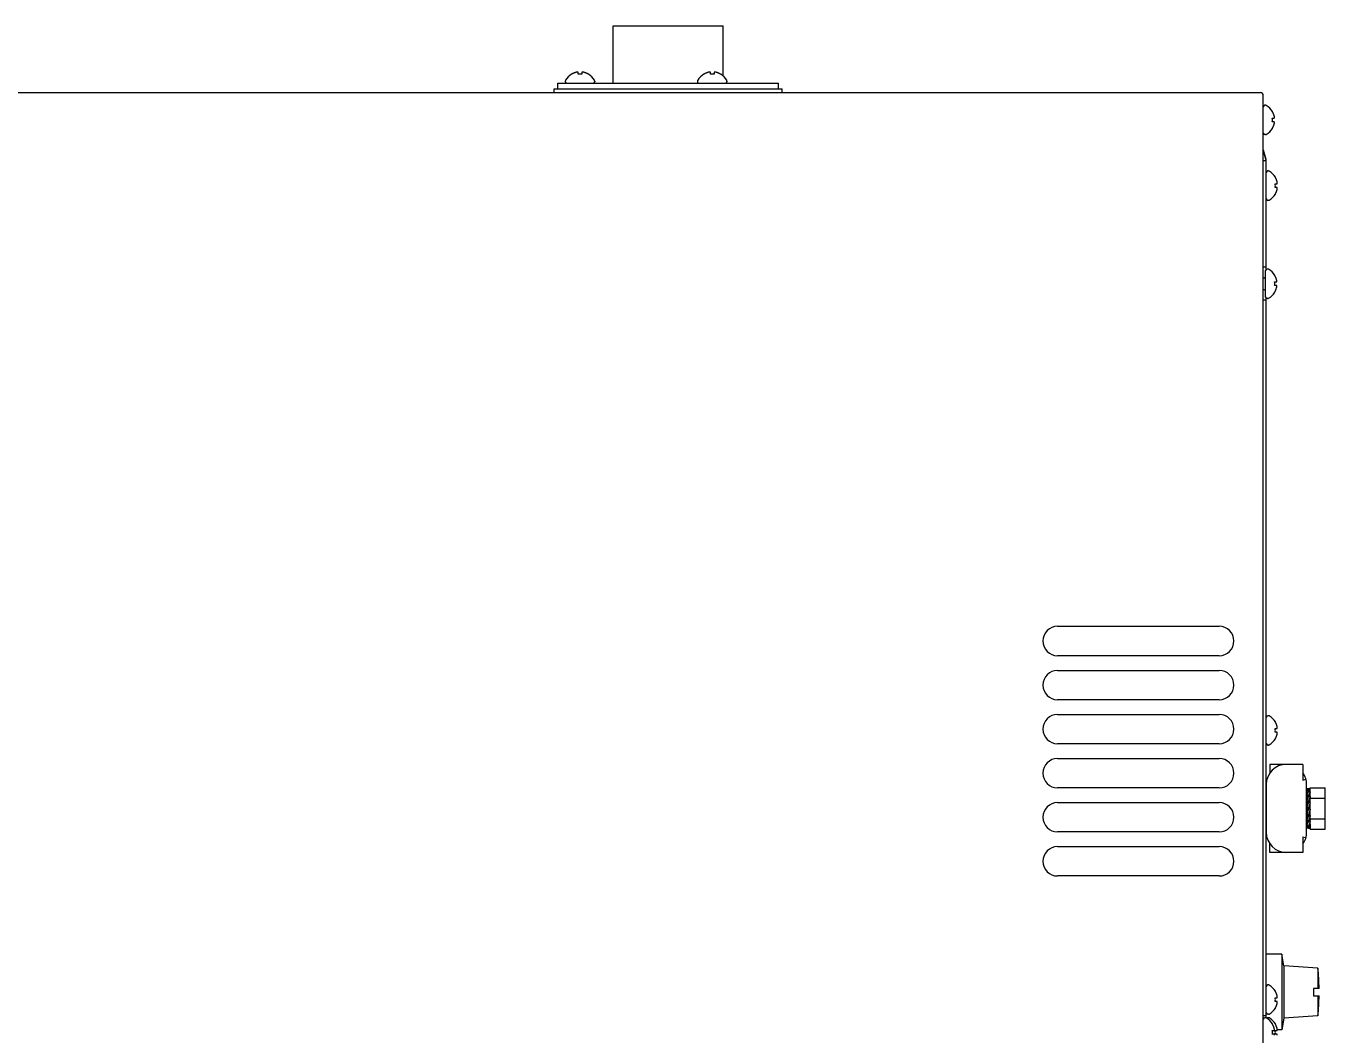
# Model space of a CAD drawing. Header units: millimetres. Extents: x -16733 to -11990, y 4098 to 7122.
# Drawn here: x -15022.8 to -14669.2, y 5762 to 6036.8 of the extents above; entities that cross this region are included whole.
import ezdxf

# ---------------------------------------------------------------- set-up
doc = ezdxf.new("R2010")
doc.units = ezdxf.units.MM
doc.header["$LTSCALE"] = 346.5
doc.layers.get('0').update_dxf_attribs({"linetype": 'CONTINUOUS'})

msp = doc.modelspace()

# ---------------------------------------------------------------- linework, layer by layer
at = {"color": 7, "linetype": 'Continuous'}
for p, q in [((-14863.04, 6021.2), (-14863.04, 6036.8)), ((-14863.04, 6036.8), (-14833.04, 6036.8)), ((-14833.04, 6023.13), (-14833.04, 6036.8)), ((-14874.34, 6023.64), (-14874.34, 6023.68)), ((-14872.54, 6023.64), (-14872.54, 6024.19)), ((-14871.54, 6024.19), (-14871.54, 6023.64)), ((-14869.74, 6023.68), (-14869.74, 6023.64)), ((-14838.34, 6023.64), (-14838.34, 6023.68)), ((-14836.54, 6023.64), (-14836.54, 6024.19)), ((-14835.54, 6024.19), (-14835.54, 6023.64)), ((-14833.74, 6023.68), (-14833.74, 6023.64)), ((-15243.24, 6018.7), (-14686.84, 6018.7)), ((-14879.04, 6018.7), (-14879.04, 6019.7)), ((-14879.04, 6019.7), (-14817.04, 6019.7)), ((-14878.04, 6019.7), (-14878.04, 6021.2)), ((-14878.04, 6021.2), (-14818.04, 6021.2)), ((-14876.04, 6021.8), (-14876.04, 6021.6)), ((-14868.04, 6021.8), (-14868.04, 6021.6)), ((-14840.04, 6021.8), (-14840.04, 6021.6)), ((-14832.04, 6021.8), (-14832.04, 6021.6)), ((-14818.04, 6019.7), (-14818.04, 6021.2)), ((-14817.04, 6018.7), (-14817.04, 6019.7)), ((-14686.04, 5616.3), (-14686.04, 6017.8)), ((-14685.44, 6015.2), (-14685.64, 6015.2)), ((-14683.6, 6013.5), (-14683.56, 6013.5)), ((-14683.6, 6011.7), (-14683.05, 6011.7)), ((-14683.05, 6010.7), (-14683.6, 6010.7)), ((-14683.56, 6008.9), (-14683.6, 6008.9)), ((-14685.44, 6007.2), (-14685.64, 6007.2)), ((-14686.04, 6003.05), (-14685.31, 6000.54)), ((-14685.31, 6000.54), (-14686.04, 6003.05)), ((-14685.24, 6000.04), (-14686.04, 6000.04)), ((-14685.24, 5970.49), (-14685.24, 6000.04)), ((-14684.64, 5997.3), (-14684.84, 5997.3)), ((-14682.8, 5995.6), (-14682.76, 5995.6)), ((-14682.8, 5993.8), (-14682.25, 5993.8)), ((-14682.25, 5992.8), (-14682.8, 5992.8)), ((-14682.76, 5991), (-14682.8, 5991)), ((-14684.64, 5989.3), (-14684.84, 5989.3)), ((-14685.24, 5971.08), (-14686.04, 5971.08)), ((-14685.4, 5962.98), (-14685.4, 5970.18)), ((-14684.8, 5970.58), (-14685, 5970.58)), ((-14682.95, 5968.88), (-14682.92, 5968.88)), ((-14686, 5968.18), (-14686.04, 5968.18)), ((-14682.95, 5967.08), (-14682.4, 5967.08)), ((-14682.4, 5966.08), (-14682.95, 5966.08)), ((-14686, 5964.98), (-14686.04, 5964.98)), ((-14685.24, 5962.08), (-14686.04, 5962.08)), ((-14685.24, 5804.6), (-14685.24, 5962.67)), ((-14684.8, 5962.58), (-14685, 5962.58)), ((-14682.92, 5964.28), (-14682.95, 5964.28)), ((-14742.04, 5873.3), (-14698.04, 5873.3)), ((-14698.04, 5865.3), (-14742.04, 5865.3)), ((-14742.04, 5861.3), (-14698.04, 5861.3)), ((-14698.04, 5853.3), (-14742.04, 5853.3)), ((-14742.04, 5849.3), (-14698.04, 5849.3)), ((-14684.64, 5848.96), (-14684.84, 5848.96)), ((-14682.8, 5847.26), (-14682.76, 5847.26)), ((-14682.8, 5845.46), (-14682.25, 5845.46)), ((-14682.25, 5844.46), (-14682.8, 5844.46)), ((-14682.76, 5842.66), (-14682.8, 5842.66)), ((-14698.04, 5841.3), (-14742.04, 5841.3)), ((-14684.64, 5840.96), (-14684.84, 5840.96)), ((-14742.04, 5837.3), (-14698.04, 5837.3)), ((-14684.24, 5835.7), (-14684.24, 5833.36)), ((-14675.24, 5835.7), (-14684.24, 5835.7)), ((-14675.24, 5835.7), (-14675.24, 5831.42)), ((-14675.24, 5831.42), (-14674.43, 5831.64)), ((-14698.04, 5829.3), (-14742.04, 5829.3)), ((-14685.24, 5830.2), (-14685.24, 5817.2)), ((-14674.24, 5817.2), (-14674.24, 5830.2)), ((-14673.25, 5829.05), (-14674.23, 5829.05)), ((-14673.72, 5829), (-14674.23, 5828.51)), ((-14674.23, 5828.51), (-14673.76, 5828.45)), ((-14673.72, 5828.3), (-14674.23, 5827.4)), ((-14674.23, 5828.19), (-14674.17, 5828.21)), ((-14674.23, 5827.4), (-14673.76, 5827.29)), ((-14673.25, 5828.94), (-14673.76, 5828.45)), ((-14673.25, 5828.19), (-14673.76, 5827.29)), ((-14673.72, 5829), (-14673.25, 5828.94)), ((-14673.72, 5828.3), (-14673.25, 5828.19)), ((-14673.25, 5827.4), (-14673.42, 5827.7)), ((-14673.25, 5828.51), (-14673.34, 5828.59)), ((-14673.24, 5818.05), (-14673.24, 5829.35)), ((-14673.24, 5829.35), (-14669.24, 5829.35)), ((-14669.24, 5818.05), (-14669.24, 5829.35)), ((-14742.04, 5825.3), (-14698.04, 5825.3)), ((-14674.24, 5826.7), (-14673.99, 5826.7)), ((-14673.72, 5827.06), (-14674.23, 5825.84)), ((-14674.23, 5826.91), (-14674.09, 5826.95)), ((-14674.22, 5826.85), (-14674.23, 5826.91)), ((-14674.23, 5825.84), (-14673.76, 5825.69)), ((-14673.72, 5825.4), (-14674.23, 5824.02)), ((-14674.23, 5824.02), (-14673.76, 5823.85)), ((-14674.16, 5826.7), (-14674.22, 5826.85)), ((-14673.99, 5826.64), (-14673.99, 5826.71)), ((-14673.99, 5826.71), (-14673.97, 5826.71)), ((-14673.99, 5826.67), (-14673.99, 5826.7)), ((-14673.99, 5826.67), (-14673.98, 5826.67)), ((-14673.99, 5826.41), (-14673.99, 5826.64)), ((-14673.99, 5825.28), (-14673.99, 5825.32)), ((-14673.99, 5825.24), (-14673.99, 5825.32)), ((-14673.99, 5825.32), (-14673.87, 5825.32)), ((-14673.99, 5825.28), (-14673.95, 5825.28)), ((-14673.99, 5824.67), (-14673.99, 5825.24)), ((-14673.25, 5826.91), (-14673.76, 5825.69)), ((-14673.25, 5825.24), (-14673.76, 5823.85)), ((-14673.72, 5827.06), (-14673.25, 5826.91)), ((-14673.72, 5825.4), (-14673.25, 5825.24)), ((-14673.64, 5827.05), (-14673.67, 5827.11)), ((-14673.49, 5826.98), (-14673.49, 5827.26)), ((-14673.49, 5826.98), (-14673.49, 5827.18)), ((-14673.49, 5825.97), (-14673.49, 5825.32)), ((-14673.49, 5825.32), (-14673.49, 5825.97)), ((-14673.49, 5823.7), (-14673.49, 5824.49)), ((-14673.49, 5823.65), (-14673.49, 5824.49)), ((-14673.32, 5826.7), (-14673.24, 5826.7)), ((-14673.26, 5826.85), (-14673.25, 5826.91)), ((-14673.24, 5826.52), (-14669.24, 5826.52)), ((-14674.24, 5820.7), (-14674.16, 5820.7)), ((-14673.72, 5823.55), (-14674.23, 5822.16)), ((-14674.23, 5822.16), (-14673.76, 5821.99)), ((-14673.72, 5821.71), (-14674.23, 5820.49)), ((-14674.22, 5820.55), (-14674.23, 5820.49)), ((-14674.23, 5820.49), (-14673.76, 5820.34)), ((-14673.99, 5823.7), (-14673.99, 5823.75)), ((-14673.99, 5823.65), (-14673.99, 5823.74)), ((-14673.99, 5823.74), (-14673.49, 5823.74)), ((-14673.99, 5823.7), (-14673.49, 5823.7)), ((-14673.99, 5822.91), (-14673.99, 5823.65)), ((-14673.99, 5823.65), (-14673.49, 5823.65)), ((-14673.99, 5822.07), (-14673.99, 5821.42)), ((-14673.99, 5820.41), (-14673.99, 5820.21)), ((-14673.87, 5820.37), (-14673.83, 5820.32)), ((-14673.25, 5823.38), (-14673.76, 5821.99)), ((-14673.25, 5821.56), (-14673.76, 5820.34)), ((-14673.72, 5823.55), (-14673.25, 5823.38)), ((-14673.72, 5821.71), (-14673.25, 5821.56)), ((-14673.61, 5822.07), (-14673.49, 5822.07)), ((-14673.54, 5822.12), (-14673.49, 5822.12)), ((-14673.51, 5820.69), (-14673.49, 5820.69)), ((-14673.5, 5820.73), (-14673.49, 5820.73)), ((-14673.49, 5823.65), (-14673.49, 5823.65)), ((-14673.49, 5822.12), (-14673.49, 5822.72)), ((-14673.49, 5822.07), (-14673.49, 5822.72)), ((-14673.49, 5820.73), (-14673.49, 5820.98)), ((-14673.49, 5820.69), (-14673.49, 5820.98)), ((-14673.49, 5820.7), (-14673.24, 5820.7)), ((-14673.39, 5820.44), (-14673.25, 5820.49)), ((-14673.32, 5820.7), (-14673.31, 5820.67)), ((-14673.31, 5820.67), (-14673.26, 5820.55)), ((-14673.26, 5820.55), (-14673.25, 5820.49)), ((-14673.24, 5820.87), (-14669.24, 5820.87)), ((-14698.04, 5817.3), (-14742.04, 5817.3)), ((-14673.72, 5820.11), (-14674.23, 5819.2)), ((-14674.06, 5819.69), (-14674.23, 5820)), ((-14674.23, 5819.2), (-14673.76, 5819.09)), ((-14673.72, 5818.94), (-14674.23, 5818.46)), ((-14674.15, 5818.8), (-14674.23, 5818.88)), ((-14674.23, 5818.46), (-14673.76, 5818.4)), ((-14673.72, 5818.35), (-14674.23, 5818.35)), ((-14674.19, 5819.39), (-14674.12, 5819.54)), ((-14674.12, 5819.54), (-14674.05, 5819.74)), ((-14673.25, 5820), (-14673.76, 5819.09)), ((-14673.25, 5818.88), (-14673.76, 5818.4)), ((-14673.72, 5820.11), (-14673.25, 5820)), ((-14673.72, 5818.94), (-14673.25, 5818.88)), ((-14673.72, 5818.35), (-14673.25, 5818.35)), ((-14673.42, 5819.69), (-14673.41, 5819.65)), ((-14673.31, 5819.19), (-14673.25, 5819.2)), ((-14673.24, 5818.05), (-14669.24, 5818.05)), ((-14742.04, 5813.3), (-14698.04, 5813.3)), ((-14684.24, 5811.7), (-14684.24, 5814.04)), ((-14675.24, 5815.97), (-14675.24, 5811.7)), ((-14675.24, 5815.97), (-14674.43, 5815.75)), ((-14675.24, 5811.7), (-14684.24, 5811.7)), ((-14698.04, 5805.3), (-14742.04, 5805.3)), ((-14685.24, 5766.64), (-14685.24, 5804.6)), ((-14681.04, 5784.03), (-14685.24, 5784.03)), ((-14681.04, 5784.03), (-14681.04, 5763.37)), ((-14680.48, 5780.85), (-14681.04, 5784.03)), ((-14671.18, 5780.2), (-14680.48, 5780.85)), ((-14680.48, 5780.85), (-14680.48, 5766.55)), ((-14671.18, 5780.2), (-14671.18, 5774.7)), ((-14684.64, 5775.63), (-14684.84, 5775.63)), ((-14670.85, 5774.7), (-14672.35, 5774.7)), ((-14672.35, 5774.7), (-14672.35, 5772.7)), ((-14682.8, 5773.93), (-14682.76, 5773.93)), ((-14682.8, 5772.13), (-14682.25, 5772.13)), ((-14682.25, 5771.13), (-14682.8, 5771.13)), ((-14672.35, 5772.7), (-14670.85, 5772.7)), ((-14671.18, 5772.7), (-14671.18, 5767.2)), ((-14684.64, 5767.63), (-14684.84, 5767.63)), ((-14682.76, 5769.33), (-14682.8, 5769.33)), ((-14685.24, 5767.2), (-14686.04, 5767.2)), ((-14685.44, 5766.7), (-14685.64, 5766.7)), ((-14684.64, 5766.7), (-14684.84, 5766.7)), ((-14683.6, 5765), (-14683.56, 5765)), ((-14682.8, 5765), (-14682.76, 5765)), ((-14680.48, 5766.55), (-14681.04, 5763.37)), ((-14671.18, 5767.2), (-14680.48, 5766.55)), ((-14683.6, 5763.2), (-14683.05, 5763.2)), ((-14683.05, 5762.2), (-14683.6, 5762.2)), ((-14682.8, 5763.2), (-14682.25, 5763.2)), ((-14682.25, 5762.2), (-14682.8, 5762.2)), ((-14681.04, 5763.37), (-14682.23, 5763.37))]:
    msp.add_line(p, q, dxfattribs=at)
for points in [[(-14674.06, 5827.7), (-14674.12, 5827.86), (-14674.19, 5828)], [(-14673.47, 5827.53), (-14673.48, 5827.43), (-14673.49, 5827.34), (-14673.49, 5827.26)], [(-14673.39, 5828.49), (-14673.39, 5828.48), (-14673.4, 5828.46), (-14673.41, 5828.43), (-14673.43, 5828.41), (-14673.44, 5828.38), (-14673.44, 5828.36), (-14673.45, 5828.34), (-14673.46, 5828.31), (-14673.46, 5828.29), (-14673.47, 5828.27), (-14673.47, 5828.25)], [(-14673.42, 5827.71), (-14673.45, 5827.62), (-14673.47, 5827.53)], [(-14673.29, 5828), (-14673.31, 5827.98), (-14673.35, 5827.89), (-14673.39, 5827.8), (-14673.42, 5827.71)], [(-14673.4, 5826.49), (-14673.46, 5826.31), (-14673.49, 5826.14), (-14673.49, 5825.97)], [(-14673.26, 5826.85), (-14673.32, 5826.69), (-14673.4, 5826.49)], [(-14674.22, 5820.55), (-14674.15, 5820.71), (-14674.08, 5820.91)], [(-14674.08, 5820.91), (-14674.02, 5821.1), (-14674, 5821.25), (-14673.99, 5821.42)], [(-14674.1, 5818.9), (-14674.04, 5819.04), (-14674.01, 5819.15)], [(-14674.05, 5819.74), (-14674, 5819.96), (-14673.99, 5820.21)], [(-14673.41, 5819.65), (-14673.38, 5819.57), (-14673.34, 5819.49), (-14673.3, 5819.41), (-14673.29, 5819.39)]]:
    msp.add_lwpolyline(points, dxfattribs=at)
for centre, radius, start, end in [((-14875.64, 6021.8), 0.4, 149.6988, 180), ((-14871.84, 6019.58), 4.8, 121.3727, 149.6988), ((-14871.85, 6019.59), 4.75, 118.9687, 121.5341), ((-14871.86, 6019.59), 4.75, 118.0074, 118.9684), ((-14871.86, 6019.6), 4.75, 116.6813, 118.0074), ((-14871.86, 6019.6), 4.74, 115.5402, 116.6812), ((-14871.86, 6019.6), 4.74, 114.5722, 115.5402), ((-14871.86, 6019.61), 4.73, 113.3175, 114.5722), ((-14871.87, 6019.61), 4.73, 112.5474, 113.3174), ((-14871.87, 6019.62), 4.72, 111.0025, 112.5476), ((-14871.87, 6019.63), 4.72, 110.5181, 111.0023), ((-14871.87, 6019.64), 4.7, 108.4656, 110.5187), ((-14871.88, 6019.65), 4.68, 107.3773, 108.465), ((-14871.89, 6019.67), 4.67, 106.3949, 107.3772), ((-14871.89, 6019.7), 4.64, 104.3176, 106.3964), ((-14872.79, 6022.2), 2.01, 95.1401, 97.2744), ((-14872.79, 6022.23), 1.98, 94.2856, 95.1372), ((-14872.79, 6022.24), 1.97, 93.0233, 94.286), ((-14872.79, 6022.25), 1.96, 91.9964, 93.0228), ((-14872.79, 6022.26), 1.95, 90.9261, 91.9964), ((-14872.79, 6022.26), 1.95, 88.8459, 90.9258), ((-14872.79, 6022.25), 1.96, 87.6234, 88.8455), ((-14872.79, 6022.25), 1.96, 86.7841, 87.6235), ((-14872.79, 6022.24), 1.97, 85.3984, 86.7833), ((-14872.79, 6022.22), 1.98, 84.7442, 85.3991), ((-14872.8, 6022.2), 2.01, 82.7259, 84.7415), ((-14872.04, 6019.89), 3.79, 90.0089, 97.5987), ((-14872.04, 6019.89), 3.79, 82.4013, 89.9911), ((-14871.29, 6022.2), 2.01, 95.2585, 97.2741), ((-14871.29, 6022.22), 1.98, 94.6009, 95.2558), ((-14871.29, 6022.24), 1.97, 93.2167, 94.6016), ((-14871.29, 6022.25), 1.96, 92.3765, 93.2159), ((-14871.29, 6022.25), 1.95, 91.1545, 92.3767), ((-14871.29, 6022.26), 1.95, 89.0741, 91.1541), ((-14871.29, 6022.26), 1.95, 88.0037, 89.0738), ((-14871.29, 6022.25), 1.96, 86.9771, 88.0037), ((-14871.29, 6022.24), 1.97, 85.714, 86.9766), ((-14871.29, 6022.23), 1.98, 84.8627, 85.7144), ((-14871.3, 6022.2), 2.01, 82.7256, 84.8598), ((-14872.19, 6019.7), 4.64, 73.6036, 75.6824), ((-14872.2, 6019.67), 4.67, 72.6228, 73.6051), ((-14872.2, 6019.65), 4.68, 71.535, 72.6227), ((-14872.21, 6019.64), 4.7, 69.4813, 71.5344), ((-14872.21, 6019.63), 4.72, 68.9977, 69.4819), ((-14872.21, 6019.62), 4.72, 67.4524, 68.9975), ((-14872.22, 6019.61), 4.73, 66.6826, 67.4526), ((-14872.22, 6019.61), 4.73, 65.4278, 66.6825), ((-14872.22, 6019.6), 4.74, 64.4598, 65.4278), ((-14872.22, 6019.6), 4.74, 63.3188, 64.4598), ((-14872.22, 6019.6), 4.75, 61.9926, 63.3187), ((-14872.23, 6019.59), 4.75, 61.0316, 61.9926), ((-14872.23, 6019.59), 4.75, 58.4659, 61.0313), ((-14872.24, 6019.58), 4.8, 30.3012, 58.6273), ((-14868.44, 6021.8), 0.4, 0, 30.3012), ((-14839.64, 6021.8), 0.4, 149.6988, 180), ((-14835.84, 6019.58), 4.8, 121.3727, 149.6988), ((-14835.85, 6019.59), 4.75, 118.9687, 121.5341), ((-14835.86, 6019.59), 4.75, 118.0074, 118.9684), ((-14835.86, 6019.6), 4.75, 116.6813, 118.0074), ((-14835.86, 6019.6), 4.74, 115.5402, 116.6812), ((-14835.86, 6019.6), 4.74, 114.5722, 115.5402), ((-14835.86, 6019.61), 4.73, 113.3175, 114.5722), ((-14835.87, 6019.61), 4.73, 112.5474, 113.3174), ((-14835.87, 6019.62), 4.72, 111.0025, 112.5476), ((-14835.87, 6019.63), 4.72, 110.5181, 111.0023), ((-14835.87, 6019.64), 4.7, 108.4656, 110.5187), ((-14835.88, 6019.65), 4.68, 107.3773, 108.465), ((-14835.89, 6019.67), 4.67, 106.3949, 107.3772), ((-14835.89, 6019.7), 4.64, 104.3176, 106.3964), ((-14836.79, 6022.2), 2.01, 95.1401, 97.2744), ((-14836.79, 6022.23), 1.98, 94.2856, 95.1372), ((-14836.79, 6022.24), 1.97, 93.0233, 94.286), ((-14836.79, 6022.25), 1.96, 91.9964, 93.0228), ((-14836.79, 6022.26), 1.95, 90.9261, 91.9964), ((-14836.79, 6022.26), 1.95, 88.8459, 90.9258), ((-14836.79, 6022.25), 1.96, 87.6234, 88.8455), ((-14836.79, 6022.25), 1.96, 86.7841, 87.6235), ((-14836.79, 6022.24), 1.97, 85.3984, 86.7833), ((-14836.79, 6022.22), 1.98, 84.7442, 85.3991), ((-14836.8, 6022.2), 2.01, 82.7259, 84.7415), ((-14836.04, 6019.89), 3.79, 90.0089, 97.5987), ((-14836.04, 6019.89), 3.79, 82.4013, 89.9911), ((-14835.29, 6022.2), 2.01, 95.2585, 97.2741), ((-14835.29, 6022.22), 1.98, 94.6009, 95.2558), ((-14835.29, 6022.24), 1.97, 93.2167, 94.6016), ((-14835.29, 6022.25), 1.96, 92.3765, 93.2159), ((-14835.29, 6022.25), 1.95, 91.1545, 92.3767), ((-14835.29, 6022.26), 1.95, 89.0741, 91.1541), ((-14835.29, 6022.26), 1.95, 88.0037, 89.0738), ((-14835.29, 6022.25), 1.96, 86.9771, 88.0037), ((-14835.29, 6022.24), 1.97, 85.714, 86.9766), ((-14835.29, 6022.23), 1.98, 84.8627, 85.7144), ((-14835.3, 6022.2), 2.01, 82.7256, 84.8598), ((-14836.19, 6019.7), 4.64, 73.6036, 75.6824), ((-14836.2, 6019.67), 4.67, 72.6228, 73.6051), ((-14836.2, 6019.65), 4.68, 71.535, 72.6227), ((-14836.21, 6019.64), 4.7, 69.4813, 71.5344), ((-14836.21, 6019.63), 4.72, 68.9977, 69.4819), ((-14836.21, 6019.62), 4.72, 67.4524, 68.9975), ((-14836.22, 6019.61), 4.73, 66.6826, 67.4526), ((-14836.22, 6019.61), 4.73, 65.4278, 66.6825), ((-14836.22, 6019.6), 4.74, 64.4598, 65.4278), ((-14836.22, 6019.6), 4.74, 63.3188, 64.4598), ((-14836.22, 6019.6), 4.75, 61.9926, 63.3187), ((-14836.23, 6019.59), 4.75, 61.0316, 61.9926), ((-14836.23, 6019.59), 4.75, 58.4659, 61.0313), ((-14836.24, 6019.58), 4.8, 30.3012, 58.6273), ((-14832.44, 6021.8), 0.4, 0, 30.3012), ((-14875.64, 6021.6), 0.4, 180, 270), ((-14868.44, 6021.6), 0.4, 270, 0), ((-14839.64, 6021.6), 0.4, 180, 270), ((-14832.44, 6021.6), 0.4, 270, 0), ((-14686.94, 6017.8), 0.9, 0, 83.6659), ((-14685.64, 6014.8), 0.4, 90, 180), ((-14685.44, 6014.8), 0.4, 59.6988, 90), ((-14687.66, 6011), 4.8, 31.3727, 59.6988), ((-14687.65, 6011.01), 4.75, 28.9687, 31.5341), ((-14687.35, 6011.2), 3.79, 0.0089, 7.5987), ((-14687.64, 6011.01), 4.75, 28.0074, 28.9684), ((-14687.64, 6011.01), 4.75, 26.6813, 28.0074), ((-14687.64, 6011.02), 4.74, 25.5402, 26.6812), ((-14687.64, 6011.02), 4.74, 24.5722, 25.5402), ((-14687.63, 6011.02), 4.73, 23.3175, 24.5722), ((-14687.63, 6011.02), 4.73, 22.5474, 23.3174), ((-14687.62, 6011.02), 4.72, 21.0025, 22.5476), ((-14687.61, 6011.03), 4.72, 20.5181, 21.0023), ((-14687.6, 6011.03), 4.7, 18.4656, 20.5187), ((-14687.58, 6011.04), 4.68, 17.3773, 18.465), ((-14687.57, 6011.04), 4.67, 16.3949, 17.3772), ((-14687.54, 6011.05), 4.64, 14.3176, 16.3964), ((-14685.03, 6011.94), 2.01, 5.1401, 7.2744), ((-14685.04, 6011.95), 2.01, 352.7259, 354.7415), ((-14685.01, 6011.95), 1.98, 4.2856, 5.1372), ((-14685, 6011.95), 1.97, 355.3984, 356.7833), ((-14685.01, 6011.95), 1.98, 354.7442, 355.3991), ((-14685, 6011.95), 1.97, 3.0233, 4.286), ((-14684.99, 6011.95), 1.96, 1.9964, 3.0228), ((-14684.98, 6011.95), 1.95, 0.9261, 1.9964), ((-14684.98, 6011.95), 1.95, 358.8459, 0.9258), ((-14684.98, 6011.95), 1.96, 357.6234, 358.8455), ((-14684.99, 6011.95), 1.96, 356.7841, 357.6235), ((-14687.66, 6011.4), 4.8, 300.3012, 328.6273), ((-14687.35, 6011.2), 3.79, 352.4013, 359.9911), ((-14687.65, 6011.38), 4.75, 328.4659, 331.0313), ((-14687.64, 6011.38), 4.75, 331.0316, 331.9926), ((-14687.64, 6011.38), 4.75, 331.9926, 333.3187), ((-14687.64, 6011.38), 4.74, 333.3188, 334.4598), ((-14687.64, 6011.38), 4.74, 334.4598, 335.4278), ((-14687.63, 6011.38), 4.73, 335.4278, 336.6825), ((-14687.63, 6011.37), 4.73, 336.6826, 337.4526), ((-14687.62, 6011.37), 4.72, 337.4524, 338.9975), ((-14687.61, 6011.37), 4.72, 338.9977, 339.4819), ((-14687.6, 6011.36), 4.7, 339.4813, 341.5344), ((-14687.58, 6011.36), 4.68, 341.535, 342.6227), ((-14687.57, 6011.35), 4.67, 342.6228, 343.6051), ((-14687.54, 6011.34), 4.64, 343.6036, 345.6824), ((-14685.04, 6010.44), 2.01, 5.2585, 7.2741), ((-14685.03, 6010.45), 2.01, 352.7256, 354.8598), ((-14685.01, 6010.45), 1.98, 4.6009, 5.2558), ((-14685, 6010.45), 1.97, 3.2167, 4.6016), ((-14685.01, 6010.45), 1.98, 354.8627, 355.7144), ((-14684.99, 6010.45), 1.96, 2.3765, 3.2159), ((-14684.98, 6010.45), 1.95, 1.1545, 2.3767), ((-14684.98, 6010.45), 1.95, 359.0741, 1.1541), ((-14684.98, 6010.45), 1.95, 358.0037, 359.0738), ((-14684.99, 6010.45), 1.96, 356.9771, 358.0037), ((-14685, 6010.45), 1.97, 355.714, 356.9766), ((-14685.64, 6007.6), 0.4, 180, 270), ((-14685.44, 6007.6), 0.4, 270, 300.3012), ((-14687.04, 6000.04), 1.8, 0, 16.2202), ((-14687.04, 6000.04), 1.8, 0, 16.2202), ((-14684.84, 5996.9), 0.4, 90, 180), ((-14684.64, 5996.9), 0.4, 59.6988, 90), ((-14686.86, 5993.1), 4.8, 31.3727, 59.6988), ((-14686.85, 5993.11), 4.75, 28.9687, 31.5341), ((-14686.55, 5993.3), 3.79, 0.0089, 7.5987), ((-14686.84, 5993.11), 4.75, 28.0074, 28.9684), ((-14686.84, 5993.11), 4.75, 26.6813, 28.0074), ((-14686.84, 5993.12), 4.74, 25.5402, 26.6812), ((-14686.84, 5993.12), 4.74, 24.5722, 25.5402), ((-14686.83, 5993.12), 4.73, 23.3175, 24.5722), ((-14686.83, 5993.12), 4.73, 22.5474, 23.3174), ((-14686.82, 5993.12), 4.72, 21.0025, 22.5476), ((-14686.81, 5993.13), 4.72, 20.5181, 21.0023), ((-14686.8, 5993.13), 4.7, 18.4656, 20.5187), ((-14686.78, 5993.14), 4.68, 17.3773, 18.465), ((-14686.77, 5993.14), 4.67, 16.3949, 17.3772), ((-14686.74, 5993.15), 4.64, 14.3176, 16.3964), ((-14684.23, 5994.04), 2.01, 5.1401, 7.2744), ((-14684.24, 5994.05), 2.01, 352.7259, 354.7415), ((-14684.21, 5994.05), 1.98, 4.2856, 5.1372), ((-14684.2, 5994.05), 1.97, 355.3984, 356.7833), ((-14684.21, 5994.05), 1.98, 354.7442, 355.3991), ((-14684.2, 5994.05), 1.97, 3.0233, 4.286), ((-14684.19, 5994.05), 1.96, 1.9964, 3.0228), ((-14684.18, 5994.05), 1.95, 0.9261, 1.9964), ((-14684.18, 5994.05), 1.95, 358.8459, 0.9258), ((-14684.18, 5994.05), 1.96, 357.6234, 358.8455), ((-14684.19, 5994.05), 1.96, 356.7841, 357.6235), ((-14686.86, 5993.5), 4.8, 300.3012, 328.6273), ((-14686.55, 5993.3), 3.79, 352.4013, 359.9911), ((-14686.85, 5993.48), 4.75, 328.4659, 331.0313), ((-14686.84, 5993.48), 4.75, 331.0316, 331.9926), ((-14686.84, 5993.48), 4.75, 331.9926, 333.3187), ((-14686.84, 5993.48), 4.74, 333.3188, 334.4598), ((-14686.84, 5993.48), 4.74, 334.4598, 335.4278), ((-14686.83, 5993.48), 4.73, 335.4278, 336.6825), ((-14686.83, 5993.47), 4.73, 336.6826, 337.4526), ((-14686.82, 5993.47), 4.72, 337.4524, 338.9975), ((-14686.81, 5993.47), 4.72, 338.9977, 339.4819), ((-14686.8, 5993.46), 4.7, 339.4813, 341.5344), ((-14686.78, 5993.46), 4.68, 341.535, 342.6227), ((-14686.77, 5993.45), 4.67, 342.6228, 343.6051), ((-14686.74, 5993.44), 4.64, 343.6036, 345.6824), ((-14684.24, 5992.54), 2.01, 5.2585, 7.2741), ((-14684.23, 5992.55), 2.01, 352.7256, 354.8598), ((-14684.21, 5992.55), 1.98, 4.6009, 5.2558), ((-14684.2, 5992.55), 1.97, 3.2167, 4.6016), ((-14684.21, 5992.55), 1.98, 354.8627, 355.7144), ((-14684.19, 5992.55), 1.96, 2.3765, 3.2159), ((-14684.18, 5992.55), 1.95, 1.1545, 2.3767), ((-14684.18, 5992.55), 1.95, 359.0741, 1.1541), ((-14684.18, 5992.55), 1.95, 358.0037, 359.0738), ((-14684.19, 5992.55), 1.96, 356.9771, 358.0037), ((-14684.2, 5992.55), 1.97, 355.714, 356.9766), ((-14684.84, 5989.7), 0.4, 180, 270), ((-14684.64, 5989.7), 0.4, 270, 300.3012), ((-14686, 5968.78), 0.6, 270, 360), ((-14685, 5970.18), 0.4, 90, 180), ((-14684.8, 5970.18), 0.4, 59.6988, 90), ((-14687.02, 5966.38), 4.8, 31.3727, 59.6988), ((-14687.01, 5966.4), 4.75, 28.9687, 31.5341), ((-14686.71, 5966.58), 3.79, 0.0089, 7.5987), ((-14686.71, 5966.58), 3.79, 352.4013, 359.9911), ((-14687, 5966.4), 4.75, 28.0074, 28.9684), ((-14687, 5966.4), 4.75, 26.6813, 28.0074), ((-14687, 5966.4), 4.74, 25.5402, 26.6812), ((-14686.99, 5966.4), 4.74, 24.5722, 25.5402), ((-14686.99, 5966.41), 4.73, 23.3175, 24.5722), ((-14686.98, 5966.41), 4.73, 22.5474, 23.3174), ((-14686.98, 5966.41), 4.72, 21.0025, 22.5476), ((-14686.97, 5966.41), 4.72, 20.5181, 21.0023), ((-14686.96, 5966.42), 4.7, 18.4656, 20.5187), ((-14686.96, 5966.75), 4.7, 339.4813, 341.5344), ((-14686.94, 5966.42), 4.68, 17.3773, 18.465), ((-14686.94, 5966.74), 4.68, 341.535, 342.6227), ((-14686.93, 5966.43), 4.67, 16.3949, 17.3772), ((-14686.93, 5966.74), 4.67, 342.6228, 343.6051), ((-14686.9, 5966.44), 4.64, 14.3176, 16.3964), ((-14686.9, 5966.73), 4.64, 343.6036, 345.6824), ((-14684.39, 5967.33), 2.01, 5.1401, 7.2744), ((-14684.37, 5967.33), 1.98, 4.2856, 5.1372), ((-14684.37, 5967.34), 1.98, 354.7442, 355.3991), ((-14684.39, 5967.34), 2.01, 352.7259, 354.7415), ((-14684.39, 5965.83), 2.01, 5.2585, 7.2741), ((-14684.37, 5965.83), 1.98, 4.6009, 5.2558), ((-14684.37, 5965.84), 1.98, 354.8627, 355.7144), ((-14684.39, 5965.84), 2.01, 352.7256, 354.8598), ((-14684.36, 5967.33), 1.97, 3.0233, 4.286), ((-14684.35, 5967.33), 1.96, 1.9964, 3.0228), ((-14684.34, 5967.33), 1.95, 0.9261, 1.9964), ((-14684.34, 5967.33), 1.95, 358.8459, 0.9258), ((-14684.34, 5967.33), 1.96, 357.6234, 358.8455), ((-14684.35, 5967.33), 1.96, 356.7841, 357.6235), ((-14684.36, 5967.33), 1.97, 355.3984, 356.7833), ((-14684.36, 5965.83), 1.97, 3.2167, 4.6016), ((-14684.35, 5965.83), 1.96, 2.3765, 3.2159), ((-14684.34, 5965.83), 1.95, 1.1545, 2.3767), ((-14684.34, 5965.83), 1.95, 359.0741, 1.1541), ((-14684.34, 5965.83), 1.95, 358.0037, 359.0738), ((-14684.35, 5965.83), 1.96, 356.9771, 358.0037), ((-14684.36, 5965.83), 1.97, 355.714, 356.9766), ((-14686, 5964.38), 0.6, 0, 90), ((-14685, 5962.98), 0.4, 180, 270), ((-14684.8, 5962.98), 0.4, 270, 300.3012), ((-14687.02, 5966.78), 4.8, 300.3012, 328.6273), ((-14687.01, 5966.77), 4.75, 328.4659, 331.0313), ((-14687, 5966.77), 4.75, 331.0316, 331.9926), ((-14687, 5966.77), 4.75, 331.9926, 333.3187), ((-14687, 5966.77), 4.74, 333.3188, 334.4598), ((-14686.99, 5966.76), 4.74, 334.4598, 335.4278), ((-14686.99, 5966.76), 4.73, 335.4278, 336.6825), ((-14686.98, 5966.76), 4.73, 336.6826, 337.4526), ((-14686.98, 5966.76), 4.72, 337.4524, 338.9975), ((-14686.97, 5966.75), 4.72, 338.9977, 339.4819), ((-14742.04, 5869.3), 4, 90, 270), ((-14698.04, 5869.3), 4, 270, 90), ((-14742.04, 5857.3), 4, 90, 270), ((-14698.04, 5857.3), 4, 270, 90), ((-14742.04, 5845.3), 4, 90, 270), ((-14698.04, 5845.3), 4, 270, 90), ((-14684.84, 5848.56), 0.4, 90, 180), ((-14684.64, 5848.56), 0.4, 59.6988, 90), ((-14686.86, 5844.77), 4.8, 31.3727, 59.6988), ((-14686.85, 5844.78), 4.75, 28.9687, 31.5341), ((-14686.55, 5844.96), 3.79, 0.0089, 7.5987), ((-14686.84, 5844.78), 4.75, 28.0074, 28.9684), ((-14686.84, 5844.78), 4.75, 26.6813, 28.0074), ((-14686.84, 5844.78), 4.74, 25.5402, 26.6812), ((-14686.84, 5844.78), 4.74, 24.5722, 25.5402), ((-14686.83, 5844.79), 4.73, 23.3175, 24.5722), ((-14686.83, 5844.79), 4.73, 22.5474, 23.3174), ((-14686.82, 5844.79), 4.72, 21.0025, 22.5476), ((-14686.81, 5844.79), 4.72, 20.5181, 21.0023), ((-14686.8, 5844.8), 4.7, 18.4656, 20.5187), ((-14686.78, 5844.8), 4.68, 17.3773, 18.465), ((-14686.77, 5844.81), 4.67, 16.3949, 17.3772), ((-14686.74, 5844.82), 4.64, 14.3176, 16.3964), ((-14684.23, 5845.71), 2.01, 5.1401, 7.2744), ((-14684.24, 5845.72), 2.01, 352.7259, 354.7415), ((-14684.21, 5845.71), 1.98, 4.2856, 5.1372), ((-14684.2, 5845.72), 1.97, 355.3984, 356.7833), ((-14684.21, 5845.72), 1.98, 354.7442, 355.3991), ((-14684.2, 5845.71), 1.97, 3.0233, 4.286), ((-14684.19, 5845.71), 1.96, 1.9964, 3.0228), ((-14684.18, 5845.71), 1.95, 0.9261, 1.9964), ((-14684.18, 5845.71), 1.95, 358.8459, 0.9258), ((-14684.18, 5845.71), 1.96, 357.6234, 358.8455), ((-14684.19, 5845.71), 1.96, 356.7841, 357.6235), ((-14686.86, 5845.16), 4.8, 300.3012, 328.6273), ((-14686.55, 5844.96), 3.79, 352.4013, 359.9911), ((-14686.85, 5845.15), 4.75, 328.4659, 331.0313), ((-14686.84, 5845.15), 4.75, 331.0316, 331.9926), ((-14686.84, 5845.15), 4.75, 331.9926, 333.3187), ((-14686.84, 5845.15), 4.74, 333.3188, 334.4598), ((-14686.84, 5845.14), 4.74, 334.4598, 335.4278), ((-14686.83, 5845.14), 4.73, 335.4278, 336.6825), ((-14686.83, 5845.14), 4.73, 336.6826, 337.4526), ((-14686.82, 5845.14), 4.72, 337.4524, 338.9975), ((-14686.81, 5845.13), 4.72, 338.9977, 339.4819), ((-14686.8, 5845.13), 4.7, 339.4813, 341.5344), ((-14686.78, 5845.12), 4.68, 341.535, 342.6227), ((-14686.77, 5845.12), 4.67, 342.6228, 343.6051), ((-14686.74, 5845.11), 4.64, 343.6036, 345.6824), ((-14684.24, 5844.21), 2.01, 5.2585, 7.2741), ((-14684.23, 5844.22), 2.01, 352.7256, 354.8598), ((-14684.21, 5844.21), 1.98, 4.6009, 5.2558), ((-14684.2, 5844.21), 1.97, 3.2167, 4.6016), ((-14684.21, 5844.22), 1.98, 354.8627, 355.7144), ((-14684.19, 5844.21), 1.96, 2.3765, 3.2159), ((-14684.18, 5844.21), 1.95, 1.1545, 2.3767), ((-14684.18, 5844.21), 1.95, 359.0741, 1.1541), ((-14684.18, 5844.21), 1.95, 358.0037, 359.0738), ((-14684.19, 5844.21), 1.96, 356.9771, 358.0037), ((-14684.2, 5844.21), 1.97, 355.714, 356.9766), ((-14684.84, 5841.36), 0.4, 180, 270), ((-14684.64, 5841.36), 0.4, 270, 300.3012), ((-14742.04, 5833.3), 4, 90, 270), ((-14698.04, 5833.3), 4, 270, 90), ((-14679.74, 5830.2), 5.5, 90, 180), ((-14679.74, 5830.2), 5.5, 0, 35.0968), ((-14742.04, 5821.3), 4, 90, 270), ((-14698.04, 5821.3), 4, 270, 90), ((-14676.68, 5824.95), 3.7, 34.142, 34.6659), ((-14677.44, 5817.8), 4.4, 34.552, 34.837), ((-14673.99, 5822.81), 0.831, 296.5767, 298.5596), ((-14679.74, 5817.2), 5.5, 180, 270), ((-14679.74, 5817.2), 5.5, 324.9032, 0), ((-14672.84, 5818.73), 1.42, 160.9636, 162.7063), ((-14742.04, 5809.3), 4, 90, 270), ((-14698.04, 5809.3), 4, 270, 90), ((-14730.84, 5773.78), 60, 0.8737, 6.1375), ((-14684.84, 5775.23), 0.4, 90, 180), ((-14684.64, 5775.23), 0.4, 59.6988, 90), ((-14686.86, 5771.43), 4.8, 31.3727, 59.6988), ((-14686.85, 5771.44), 4.75, 28.9687, 31.5341), ((-14686.55, 5771.63), 3.79, 0.0089, 7.5987), ((-14686.55, 5771.63), 3.79, 352.4013, 359.9911), ((-14686.84, 5771.45), 4.75, 28.0074, 28.9684), ((-14686.84, 5771.45), 4.75, 26.6813, 28.0074), ((-14686.84, 5771.45), 4.74, 25.5402, 26.6812), ((-14686.84, 5771.45), 4.74, 24.5722, 25.5402), ((-14686.83, 5771.45), 4.73, 23.3175, 24.5722), ((-14686.83, 5771.45), 4.73, 22.5474, 23.3174), ((-14686.82, 5771.46), 4.72, 21.0025, 22.5476), ((-14686.81, 5771.46), 4.72, 20.5181, 21.0023), ((-14686.8, 5771.46), 4.7, 18.4656, 20.5187), ((-14686.78, 5771.47), 4.68, 17.3773, 18.465), ((-14686.77, 5771.48), 4.67, 16.3949, 17.3772), ((-14686.74, 5771.48), 4.64, 14.3176, 16.3964), ((-14684.23, 5772.38), 2.01, 5.1401, 7.2744), ((-14684.24, 5772.38), 2.01, 352.7259, 354.7415), ((-14684.24, 5770.88), 2.01, 5.2585, 7.2741), ((-14684.21, 5772.38), 1.98, 4.2856, 5.1372), ((-14684.2, 5772.38), 1.97, 355.3984, 356.7833), ((-14684.21, 5772.38), 1.98, 354.7442, 355.3991), ((-14684.21, 5770.88), 1.98, 4.6009, 5.2558), ((-14684.2, 5770.88), 1.97, 3.2167, 4.6016), ((-14684.2, 5772.38), 1.97, 3.0233, 4.286), ((-14684.19, 5772.38), 1.96, 1.9964, 3.0228), ((-14684.18, 5772.38), 1.95, 0.9261, 1.9964), ((-14684.18, 5772.38), 1.95, 358.8459, 0.9258), ((-14684.18, 5772.38), 1.96, 357.6234, 358.8455), ((-14684.19, 5772.38), 1.96, 356.7841, 357.6235), ((-14684.19, 5770.88), 1.96, 2.3765, 3.2159), ((-14684.18, 5770.88), 1.95, 1.1545, 2.3767), ((-14684.18, 5770.88), 1.95, 359.0741, 1.1541), ((-14684.18, 5770.88), 1.95, 358.0037, 359.0738), ((-14684.19, 5770.88), 1.96, 356.9771, 358.0037), ((-14684.2, 5770.88), 1.97, 355.714, 356.9766), ((-14730.84, 5773.61), 60, 353.8625, 359.1263), ((-14684.84, 5768.03), 0.4, 180, 270), ((-14684.64, 5768.03), 0.4, 270, 300.3012), ((-14686.86, 5771.83), 4.8, 300.3012, 328.6273), ((-14686.85, 5771.82), 4.75, 328.4659, 331.0313), ((-14686.84, 5771.82), 4.75, 331.0316, 331.9926), ((-14686.84, 5771.81), 4.75, 331.9926, 333.3187), ((-14686.84, 5771.81), 4.74, 333.3188, 334.4598), ((-14686.84, 5771.81), 4.74, 334.4598, 335.4278), ((-14686.83, 5771.81), 4.73, 335.4278, 336.6825), ((-14686.83, 5771.81), 4.73, 336.6826, 337.4526), ((-14686.82, 5771.8), 4.72, 337.4524, 338.9975), ((-14686.81, 5771.8), 4.72, 338.9977, 339.4819), ((-14686.8, 5771.8), 4.7, 339.4813, 341.5344), ((-14686.78, 5771.79), 4.68, 341.535, 342.6227), ((-14686.77, 5771.79), 4.67, 342.6228, 343.6051), ((-14686.74, 5771.78), 4.64, 343.6036, 345.6824), ((-14684.23, 5770.88), 2.01, 352.7256, 354.8598), ((-14684.21, 5770.88), 1.98, 354.8627, 355.7144), ((-14685.64, 5766.3), 0.4, 90, 180), ((-14685.44, 5766.3), 0.4, 59.6988, 90), ((-14687.66, 5762.5), 4.8, 31.3727, 59.6988), ((-14684.84, 5766.3), 0.4, 90, 136.7448), ((-14684.64, 5766.3), 0.4, 59.6988, 90), ((-14686.86, 5762.5), 4.8, 31.3727, 59.6988), ((-14687.65, 5762.51), 4.75, 28.9687, 31.5341), ((-14687.64, 5762.51), 4.75, 28.0074, 28.9684), ((-14687.64, 5762.51), 4.75, 26.6813, 28.0074), ((-14687.64, 5762.52), 4.74, 25.5402, 26.6812), ((-14687.64, 5762.52), 4.74, 24.5722, 25.5402), ((-14687.63, 5762.52), 4.73, 23.3175, 24.5722), ((-14687.63, 5762.52), 4.73, 22.5474, 23.3174), ((-14687.62, 5762.52), 4.72, 21.0025, 22.5476), ((-14687.61, 5762.53), 4.72, 20.5181, 21.0023), ((-14687.6, 5762.53), 4.7, 18.4656, 20.5187), ((-14687.58, 5762.54), 4.68, 17.3773, 18.465), ((-14687.57, 5762.54), 4.67, 16.3949, 17.3772), ((-14687.54, 5762.55), 4.64, 14.3176, 16.3964), ((-14685.03, 5763.44), 2.01, 5.1401, 7.2744), ((-14686.85, 5762.51), 4.75, 28.9687, 31.5341), ((-14686.84, 5762.51), 4.75, 28.0074, 28.9684), ((-14686.84, 5762.51), 4.75, 26.6813, 28.0074), ((-14686.84, 5762.52), 4.74, 25.5402, 26.6812), ((-14686.84, 5762.52), 4.74, 24.5722, 25.5402), ((-14686.83, 5762.52), 4.73, 23.3175, 24.5722), ((-14686.83, 5762.52), 4.73, 22.5474, 23.3174), ((-14686.82, 5762.52), 4.72, 21.0025, 22.5476), ((-14686.81, 5762.53), 4.72, 20.5181, 21.0023), ((-14686.8, 5762.53), 4.7, 18.4656, 20.5187), ((-14686.78, 5762.54), 4.68, 17.3773, 18.465), ((-14686.77, 5762.54), 4.67, 16.3949, 17.3772), ((-14686.74, 5762.55), 4.64, 14.3176, 16.3964), ((-14684.23, 5763.44), 2.01, 5.1401, 7.2744), ((-14687.35, 5762.7), 3.79, 0.0089, 7.5987), ((-14687.35, 5762.7), 3.79, 352.4013, 359.9911), ((-14685.04, 5763.45), 2.01, 352.7259, 354.7415), ((-14685.04, 5761.94), 2.01, 5.2585, 7.2741), ((-14685.01, 5763.45), 1.98, 4.2856, 5.1372), ((-14685, 5763.45), 1.97, 355.3984, 356.7833), ((-14685.01, 5763.45), 1.98, 354.7442, 355.3991), ((-14685.01, 5761.95), 1.98, 4.6009, 5.2558), ((-14685, 5761.95), 1.97, 3.2167, 4.6016), ((-14685, 5763.45), 1.97, 3.0233, 4.286), ((-14684.99, 5763.45), 1.96, 1.9964, 3.0228), ((-14684.98, 5763.45), 1.95, 0.9261, 1.9964), ((-14684.98, 5763.45), 1.95, 358.8459, 0.9258), ((-14684.98, 5763.45), 1.96, 357.6234, 358.8455), ((-14684.99, 5763.45), 1.96, 356.7841, 357.6235), ((-14684.99, 5761.95), 1.96, 2.3765, 3.2159), ((-14684.98, 5761.95), 1.95, 1.1545, 2.3767), ((-14686.55, 5762.7), 3.79, 0.0089, 7.5987), ((-14686.55, 5762.7), 3.79, 352.4013, 359.9911), ((-14684.24, 5763.45), 2.01, 352.7259, 354.7415), ((-14684.24, 5761.94), 2.01, 5.2585, 7.2741), ((-14684.21, 5763.45), 1.98, 4.2856, 5.1372), ((-14684.2, 5763.45), 1.97, 355.3984, 356.7833), ((-14684.21, 5763.45), 1.98, 354.7442, 355.3991), ((-14684.21, 5761.95), 1.98, 4.6009, 5.2558), ((-14684.2, 5761.95), 1.97, 3.2167, 4.6016), ((-14684.2, 5763.45), 1.97, 3.0233, 4.286), ((-14684.19, 5763.45), 1.96, 1.9964, 3.0228), ((-14684.18, 5763.45), 1.95, 0.9261, 1.9964), ((-14684.18, 5763.45), 1.95, 358.8459, 0.9258), ((-14684.18, 5763.45), 1.96, 357.6234, 358.8455), ((-14684.19, 5763.45), 1.96, 356.7841, 357.6235), ((-14684.19, 5761.95), 1.96, 2.3765, 3.2159), ((-14684.18, 5761.95), 1.95, 1.1545, 2.3767)]:
    msp.add_arc(centre, radius, start, end, dxfattribs=at)
for points in [[(-14674.22, 5828.94), (-14674.23, 5828.97), (-14674.23, 5829.01), (-14674.23, 5829.05)], [(-14674.17, 5828.21), (-14674.21, 5828.31), (-14674.23, 5828.41), (-14674.23, 5828.51)], [(-14674.13, 5828.61), (-14674.17, 5828.72), (-14674.21, 5828.83), (-14674.22, 5828.94)], [(-14674.03, 5827.76), (-14674.08, 5827.84), (-14674.15, 5827.92), (-14674.19, 5828)], [(-14674.01, 5827.8), (-14674.05, 5827.94), (-14674.13, 5828.07), (-14674.17, 5828.21)], [(-14673.39, 5828.49), (-14673.37, 5828.52), (-14673.35, 5828.56), (-14673.33, 5828.59)], [(-14673.31, 5828.21), (-14673.27, 5828.31), (-14673.25, 5828.41), (-14673.25, 5828.51)], [(-14673.26, 5828.94), (-14673.25, 5828.97), (-14673.25, 5829.01), (-14673.25, 5829.05)], [(-14674.15, 5826.76), (-14674.18, 5826.78), (-14674.21, 5826.81), (-14674.22, 5826.85)], [(-14674.05, 5826.7), (-14674.09, 5826.72), (-14674.12, 5826.74), (-14674.15, 5826.76)], [(-14673.99, 5826.62), (-14673.99, 5826.65), (-14673.98, 5826.68), (-14673.97, 5826.71)], [(-14673.95, 5825.28), (-14673.94, 5825.29), (-14673.92, 5825.29), (-14673.91, 5825.3)], [(-14673.91, 5825.3), (-14673.9, 5825.31), (-14673.88, 5825.32), (-14673.87, 5825.32)], [(-14673.53, 5822.12), (-14673.55, 5822.11), (-14673.57, 5822.09), (-14673.59, 5822.08)], [(-14673.49, 5820.77), (-14673.49, 5820.74), (-14673.5, 5820.71), (-14673.51, 5820.69)], [(-14673.43, 5820.7), (-14673.39, 5820.67), (-14673.35, 5820.65), (-14673.32, 5820.62)], [(-14673.32, 5820.62), (-14673.3, 5820.6), (-14673.27, 5820.58), (-14673.26, 5820.55)], [(-14674.19, 5819.15), (-14674.21, 5819.06), (-14674.23, 5818.97), (-14674.23, 5818.88)], [(-14674.22, 5818.46), (-14674.23, 5818.42), (-14674.23, 5818.38), (-14674.23, 5818.35)], [(-14674.1, 5818.9), (-14674.11, 5818.87), (-14674.13, 5818.84), (-14674.15, 5818.8)], [(-14673.46, 5819.63), (-14673.4, 5819.55), (-14673.34, 5819.48), (-14673.29, 5819.39)], [(-14673.36, 5818.78), (-14673.31, 5818.68), (-14673.27, 5818.57), (-14673.26, 5818.46)], [(-14673.31, 5819.19), (-14673.27, 5819.09), (-14673.25, 5818.99), (-14673.25, 5818.88)], [(-14673.26, 5818.46), (-14673.25, 5818.42), (-14673.25, 5818.38), (-14673.25, 5818.35)]]:
    msp.add_open_spline(points, degree=3, dxfattribs=at)
for points, knots in [([(-14674.15, 5828.59), (-14674.16, 5828.62), (-14674.21, 5828.73), (-14674.23, 5828.85), (-14674.23, 5828.94)], [0, 0, 0, 0, 0.243527, 1, 1, 1, 1]), ([(-14674.19, 5828), (-14674.21, 5828.05), (-14674.23, 5828.11), (-14674.23, 5828.18), (-14674.23, 5828.19)], [0, 0, 0, 0, 0.735801, 1, 1, 1, 1]), ([(-14674.09, 5826.95), (-14674.11, 5826.99), (-14674.18, 5827.13), (-14674.23, 5827.28), (-14674.23, 5827.4)], [0, 0, 0, 0, 0.263741, 1, 1, 1, 1]), ([(-14673.75, 5828.97), (-14673.75, 5828.98), (-14673.76, 5829), (-14673.76, 5829.03), (-14673.76, 5829.05)], [0, 0, 0, 0, 0.307876, 1, 1, 1, 1]), ([(-14673.71, 5828.3), (-14673.72, 5828.32), (-14673.74, 5828.37), (-14673.76, 5828.42), (-14673.76, 5828.45)], [0, 0, 0, 0, 0.333914, 1, 1, 1, 1]), ([(-14673.39, 5826.95), (-14673.37, 5826.99), (-14673.31, 5827.13), (-14673.25, 5827.28), (-14673.25, 5827.4)], [0, 0, 0, 0, 0.263542, 1, 1, 1, 1]), ([(-14673.33, 5828.59), (-14673.32, 5828.62), (-14673.28, 5828.73), (-14673.25, 5828.85), (-14673.25, 5828.94)], [0, 0, 0, 0, 0.243423, 1, 1, 1, 1]), ([(-14673.29, 5828), (-14673.27, 5828.05), (-14673.25, 5828.11), (-14673.25, 5828.18), (-14673.25, 5828.19)], [0, 0, 0, 0, 0.735675, 1, 1, 1, 1]), ([(-14673.99, 5825.32), (-14673.99, 5825.35), (-14674.01, 5825.39), (-14674.07, 5825.47), (-14674.14, 5825.58), (-14674.21, 5825.71), (-14674.23, 5825.8), (-14674.23, 5825.84)], [0, 0, 0, 0, 0.116261, 0.247957, 0.52371, 0.785178, 1, 1, 1, 1]), ([(-14673.99, 5823.75), (-14673.99, 5823.76), (-14674.02, 5823.78), (-14674.07, 5823.83), (-14674.14, 5823.89), (-14674.2, 5823.95), (-14674.23, 5824), (-14674.23, 5824.02)], [0, 0, 0, 0, 0.103277, 0.247311, 0.560657, 0.83546, 1, 1, 1, 1]), ([(-14673.99, 5826.7), (-14673.99, 5826.75), (-14674.03, 5826.83), (-14674.07, 5826.91), (-14674.09, 5826.95)], [0, 0, 0, 0, 0.487361, 1, 1, 1, 1]), ([(-14673.99, 5825.23), (-14673.99, 5825.23), (-14673.98, 5825.25), (-14673.96, 5825.27), (-14673.95, 5825.28)], [0, 0, 0, 0, 0.186456, 1, 1, 1, 1]), ([(-14673.97, 5826.71), (-14673.94, 5826.77), (-14673.86, 5826.87), (-14673.77, 5826.96), (-14673.74, 5827.01)], [0, 0, 0, 0, 0.564786, 1, 1, 1, 1]), ([(-14673.87, 5825.32), (-14673.83, 5825.34), (-14673.79, 5825.36), (-14673.73, 5825.39), (-14673.72, 5825.4)], [0, 0, 0, 0, 0.682265, 1, 1, 1, 1]), ([(-14673.67, 5827.11), (-14673.7, 5827.14), (-14673.73, 5827.2), (-14673.76, 5827.26), (-14673.76, 5827.29)], [0, 0, 0, 0, 0.632582, 1, 1, 1, 1]), ([(-14673.49, 5825.32), (-14673.49, 5825.37), (-14673.54, 5825.46), (-14673.65, 5825.55), (-14673.72, 5825.62), (-14673.76, 5825.67), (-14673.76, 5825.69)], [0, 0, 0, 0, 0.313522, 0.617979, 0.870369, 1, 1, 1, 1]), ([(-14673.49, 5823.75), (-14673.49, 5823.77), (-14673.57, 5823.79), (-14673.63, 5823.81), (-14673.69, 5823.82), (-14673.73, 5823.83), (-14673.75, 5823.84), (-14673.76, 5823.84), (-14673.76, 5823.85)], [0, 0, 0, 0, 0.234722, 0.591057, 0.75759, 0.887532, 0.968178, 1, 1, 1, 1]), ([(-14674.09, 5820.44), (-14674.11, 5820.4), (-14674.18, 5820.27), (-14674.23, 5820.11), (-14674.23, 5820)], [0, 0, 0, 0, 0.263741, 1, 1, 1, 1]), ([(-14673.99, 5823.65), (-14673.99, 5823.62), (-14673.91, 5823.6), (-14673.85, 5823.59), (-14673.79, 5823.57), (-14673.75, 5823.56), (-14673.73, 5823.56), (-14673.72, 5823.55), (-14673.72, 5823.55)], [0, 0, 0, 0, 0.234215, 0.591078, 0.75691, 0.887891, 0.968257, 1, 1, 1, 1]), ([(-14673.99, 5822.07), (-14673.99, 5822.02), (-14673.94, 5821.93), (-14673.84, 5821.85), (-14673.76, 5821.78), (-14673.72, 5821.73), (-14673.72, 5821.71)], [0, 0, 0, 0, 0.31304, 0.617988, 0.870702, 1, 1, 1, 1]), ([(-14673.82, 5820.3), (-14673.79, 5820.26), (-14673.75, 5820.2), (-14673.72, 5820.13), (-14673.72, 5820.11)], [0, 0, 0, 0, 0.634587, 1, 1, 1, 1]), ([(-14673.61, 5822.07), (-14673.65, 5822.05), (-14673.69, 5822.03), (-14673.76, 5822.01), (-14673.76, 5821.99)], [0, 0, 0, 0, 0.681527, 1, 1, 1, 1]), ([(-14673.51, 5820.69), (-14673.54, 5820.62), (-14673.62, 5820.52), (-14673.71, 5820.43), (-14673.74, 5820.39)], [0, 0, 0, 0, 0.565636, 1, 1, 1, 1]), ([(-14673.49, 5822.17), (-14673.49, 5822.16), (-14673.5, 5822.14), (-14673.51, 5822.13), (-14673.53, 5822.12)], [0, 0, 0, 0, 0.191218, 1, 1, 1, 1]), ([(-14673.49, 5823.65), (-14673.49, 5823.63), (-14673.46, 5823.61), (-14673.42, 5823.57), (-14673.35, 5823.51), (-14673.29, 5823.44), (-14673.25, 5823.4), (-14673.25, 5823.38)], [0, 0, 0, 0, 0.102993, 0.246936, 0.559924, 0.835552, 1, 1, 1, 1]), ([(-14673.49, 5822.07), (-14673.49, 5822.05), (-14673.47, 5822.01), (-14673.42, 5821.92), (-14673.34, 5821.82), (-14673.28, 5821.69), (-14673.25, 5821.6), (-14673.25, 5821.56)], [0, 0, 0, 0, 0.116098, 0.247815, 0.523315, 0.785232, 1, 1, 1, 1]), ([(-14673.49, 5820.69), (-14673.49, 5820.65), (-14673.45, 5820.56), (-14673.41, 5820.48), (-14673.39, 5820.44)], [0, 0, 0, 0, 0.486608, 1, 1, 1, 1]), ([(-14673.39, 5820.44), (-14673.37, 5820.4), (-14673.31, 5820.27), (-14673.25, 5820.11), (-14673.25, 5820)], [0, 0, 0, 0, 0.263535, 1, 1, 1, 1]), ([(-14674.19, 5819.39), (-14674.21, 5819.35), (-14674.23, 5819.28), (-14674.23, 5819.22), (-14674.23, 5819.2)], [0, 0, 0, 0, 0.735799, 1, 1, 1, 1]), ([(-14674.15, 5818.8), (-14674.16, 5818.78), (-14674.21, 5818.67), (-14674.23, 5818.55), (-14674.23, 5818.46)], [0, 0, 0, 0, 0.243538, 1, 1, 1, 1]), ([(-14673.77, 5819.09), (-14673.76, 5819.08), (-14673.74, 5819.03), (-14673.72, 5818.98), (-14673.72, 5818.94)], [0, 0, 0, 0, 0.333104, 1, 1, 1, 1]), ([(-14673.74, 5818.43), (-14673.73, 5818.42), (-14673.72, 5818.39), (-14673.72, 5818.37), (-14673.72, 5818.35)], [0, 0, 0, 0, 0.309257, 1, 1, 1, 1]), ([(-14673.48, 5819.6), (-14673.45, 5819.53), (-14673.39, 5819.39), (-14673.33, 5819.26), (-14673.31, 5819.19)], [0, 0, 0, 0, 0.498988, 1, 1, 1, 1]), ([(-14673.33, 5818.8), (-14673.32, 5818.78), (-14673.28, 5818.67), (-14673.25, 5818.55), (-14673.25, 5818.46)], [0, 0, 0, 0, 0.243421, 1, 1, 1, 1]), ([(-14673.29, 5819.39), (-14673.27, 5819.35), (-14673.25, 5819.28), (-14673.25, 5819.22), (-14673.25, 5819.2)], [0, 0, 0, 0, 0.735675, 1, 1, 1, 1])]:
    msp.add_open_spline(points, degree=3, knots=knots, dxfattribs=at)

doc.saveas('drawing.dxf')
